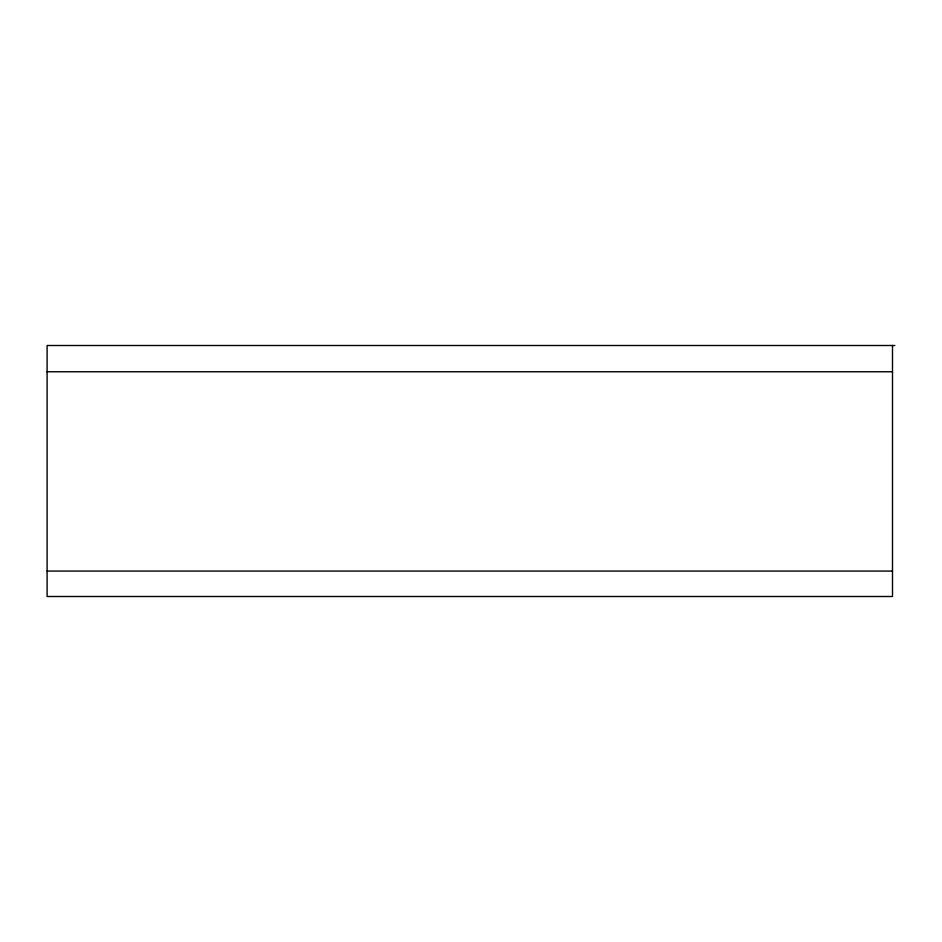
<?xml version="1.0" encoding="UTF-8"?>
<svg xmlns="http://www.w3.org/2000/svg" width="942" height="942" viewBox="0 0 942 942"><rect width="100%" height="100%" fill="white"/><g stroke="black" fill="none" stroke-linecap="round" stroke-linejoin="round"><path stroke-width="1.41" d="M894.9 345.502L47.1 345.502L47.1 596.498L892.498 596.498L892.498 345.502M47.1 371.76L892.498 371.76M47.1 571.064L892.498 571.064"/></g></svg>
